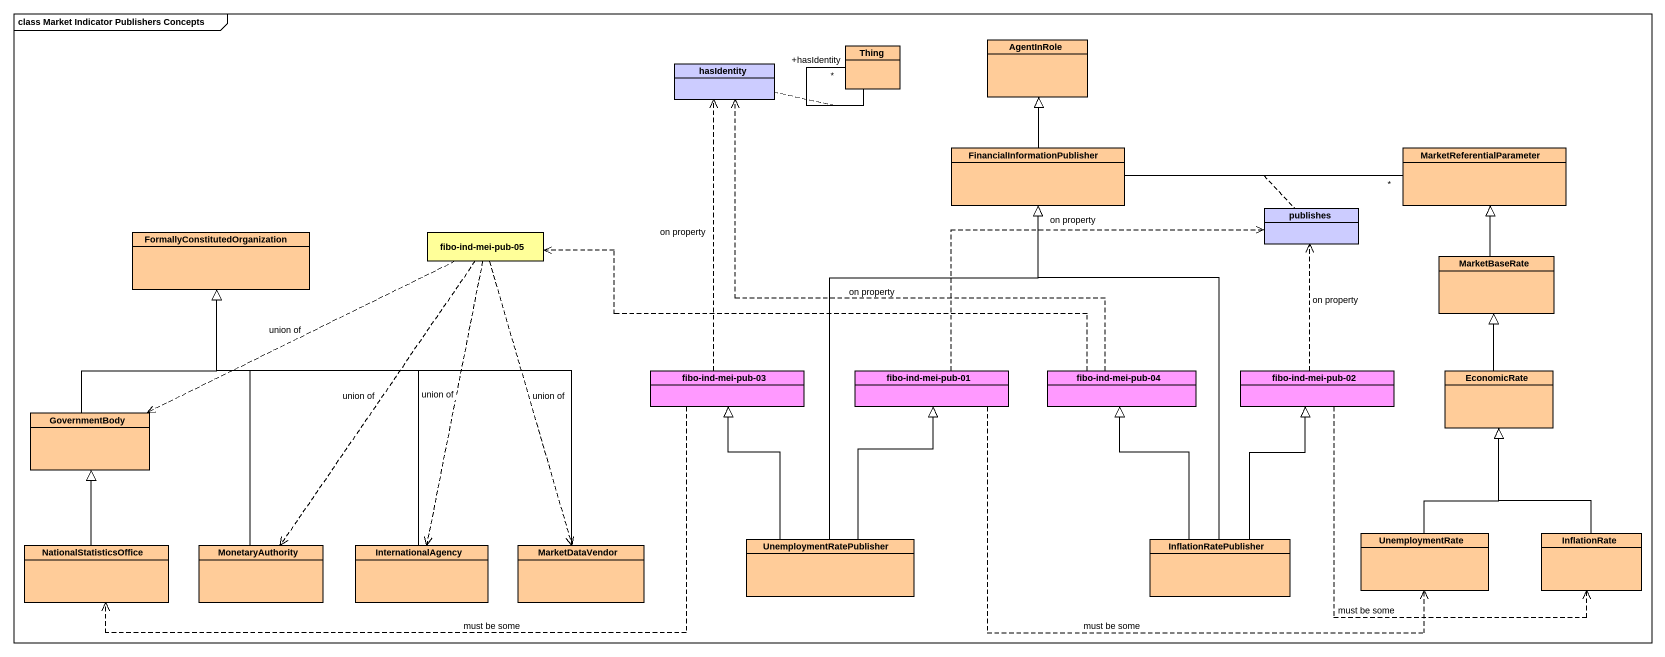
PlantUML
@startuml
mainframe class Market Indicator Publishers Concepts
hide circle
hide empty members
class hasIdentity #CCCCFF
class Thing #FFCC99
class AgentInRole #FFCC99
class "FinancialInformationPublisher" as FinancialInformationPublishe #FFCC99
class MarketReferentialParameter #FFCC99
class publishes #CCCCFF
class "FormallyConstitutedOrganization" as FormallyConstitutedOrganizat #FFCC99
class "fibo-ind-mei-pub-05" as fibo_ind_mei_pub_05 #FFFF99
class MarketBaseRate #FFCC99
class "fibo-ind-mei-pub-03" as fibo_ind_mei_pub_03 #FF99FF
class "fibo-ind-mei-pub-01" as fibo_ind_mei_pub_01 #FF99FF
class "fibo-ind-mei-pub-04" as fibo_ind_mei_pub_04 #FF99FF
class "fibo-ind-mei-pub-02" as fibo_ind_mei_pub_02 #FF99FF
class EconomicRate #FFCC99
class GovernmentBody #FFCC99
class NationalStatisticsOffice #FFCC99
class MonetaryAuthority #FFCC99
class InternationalAgency #FFCC99
class MarketDataVendor #FFCC99
class UnemploymentRatePublisher #FFCC99
class InflationRatePublisher #FFCC99
class UnemploymentRate #FFCC99
class InflationRate #FFCC99
Thing -- "+hasIdentity\n*" Thing
(Thing, Thing) .. hasIdentity
FinancialInformationPublishe -up-|> AgentInRole
FinancialInformationPublishe -right- "*" MarketReferentialParameter
(FinancialInformationPublishe, MarketReferentialParameter) .. publishes
fibo_ind_mei_pub_05 .left.> GovernmentBody : union of
fibo_ind_mei_pub_05 ..> MonetaryAuthority : union of
fibo_ind_mei_pub_05 ..> InternationalAgency : union of
fibo_ind_mei_pub_05 ..> MarketDataVendor : union of
MarketBaseRate -up-|> MarketReferentialParameter
fibo_ind_mei_pub_03 .up.> hasIdentity : on property
fibo_ind_mei_pub_03 .left.> NationalStatisticsOffice : must be some
fibo_ind_mei_pub_01 .right.> publishes : on property
fibo_ind_mei_pub_01 .right.> UnemploymentRate : must be some
fibo_ind_mei_pub_04 .up.> hasIdentity : on property
fibo_ind_mei_pub_04 .left.> fibo_ind_mei_pub_05
fibo_ind_mei_pub_02 .up.> publishes : on property
fibo_ind_mei_pub_02 ..> InflationRate : must be some
EconomicRate -up-|> MarketBaseRate
GovernmentBody -up-|> FormallyConstitutedOrganizat
NationalStatisticsOffice -up-|> GovernmentBody
MonetaryAuthority -up-|> FormallyConstitutedOrganizat
InternationalAgency -up-|> FormallyConstitutedOrganizat
MarketDataVendor -up-|> FormallyConstitutedOrganizat
UnemploymentRatePublisher -up-|> FinancialInformationPublishe
UnemploymentRatePublisher -up-|> fibo_ind_mei_pub_03
UnemploymentRatePublisher -up-|> fibo_ind_mei_pub_01
InflationRatePublisher -up-|> FinancialInformationPublishe
InflationRatePublisher -up-|> fibo_ind_mei_pub_04
InflationRatePublisher -up-|> fibo_ind_mei_pub_02
UnemploymentRate -up-|> EconomicRate
InflationRate -up-|> EconomicRate
@enduml
